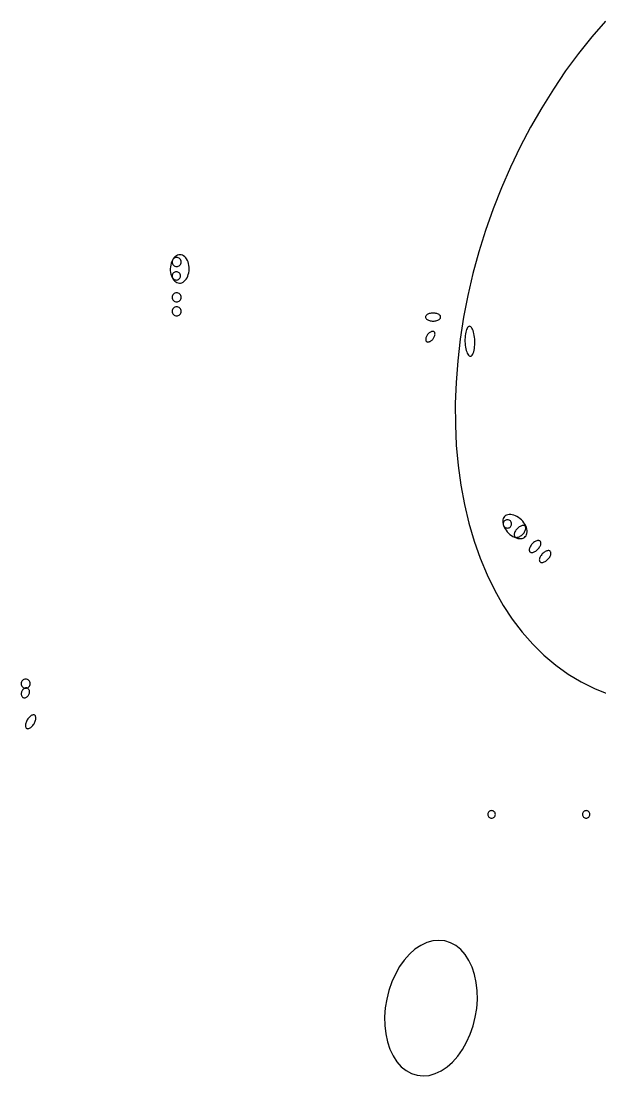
# Model space of a CAD drawing. Extents: x -1 to 217, y -22 to 302.
# Drawn here: x 108.3 to 157, y 78.2 to 167 of the extents above; entities that cross this region are included whole.
import ezdxf

# ---------------------------------------------------------------- set-up
doc = ezdxf.new("R2010")
doc.units = 0

msp = doc.modelspace()

# ---------------------------------------------------------------- linework, layer by layer
at = {"layer": 'CIRCLES'}
for p, q in [((121.017, 146.802), (121.009, 146.727)), ((121.009, 146.727), (121.017, 146.653)), ((121.038, 146.873), (121.017, 146.802)), ((121.017, 146.653), (121.038, 146.581)), ((121.074, 146.939), (121.038, 146.873)), ((121.038, 146.581), (121.074, 146.515)), ((121.121, 146.997), (121.074, 146.939)), ((121.074, 146.515), (121.121, 146.458)), ((121.179, 147.045), (121.121, 146.997)), ((121.245, 147.08), (121.179, 147.045)), ((121.316, 147.102), (121.245, 147.08)), ((121.391, 147.109), (121.316, 147.102)), ((121.465, 147.102), (121.391, 147.109)), ((121.537, 147.08), (121.465, 147.102)), ((121.603, 147.045), (121.537, 147.08)), ((121.661, 146.997), (121.603, 147.045)), ((121.708, 146.939), (121.661, 146.997)), ((121.661, 146.458), (121.708, 146.515)), ((121.743, 146.873), (121.708, 146.939)), ((121.708, 146.515), (121.743, 146.581)), ((121.765, 146.802), (121.743, 146.873)), ((121.743, 146.581), (121.765, 146.653)), ((121.772, 146.727), (121.765, 146.802)), ((121.765, 146.653), (121.772, 146.727)), ((121.024, 145.632), (121.017, 145.563)), ((121.044, 145.698), (121.024, 145.632)), ((121.077, 145.759), (121.044, 145.698)), ((121.121, 145.812), (121.077, 145.759)), ((121.121, 146.458), (121.179, 146.41)), ((121.174, 145.856), (121.121, 145.812)), ((121.235, 145.889), (121.174, 145.856)), ((121.179, 146.41), (121.245, 146.375)), ((121.301, 145.909), (121.235, 145.889)), ((121.245, 146.375), (121.316, 146.353)), ((121.37, 145.915), (121.301, 145.909)), ((121.316, 146.353), (121.391, 146.346)), ((121.438, 145.909), (121.37, 145.915)), ((121.391, 146.346), (121.465, 146.353)), ((121.504, 145.889), (121.438, 145.909)), ((121.465, 146.353), (121.537, 146.375)), ((121.565, 145.856), (121.504, 145.889)), ((121.537, 146.375), (121.603, 146.41)), ((121.619, 145.812), (121.565, 145.856)), ((121.603, 146.41), (121.661, 146.458)), ((121.663, 145.759), (121.619, 145.812)), ((121.695, 145.698), (121.663, 145.759)), ((121.715, 145.632), (121.695, 145.698)), ((121.722, 145.563), (121.715, 145.632)), ((121.017, 145.563), (121.024, 145.494)), ((121.024, 145.494), (121.044, 145.428)), ((121.044, 145.428), (121.077, 145.367)), ((121.077, 145.367), (121.121, 145.314)), ((121.121, 145.314), (121.174, 145.27)), ((121.174, 145.27), (121.235, 145.238)), ((121.235, 145.238), (121.301, 145.218)), ((121.301, 145.218), (121.37, 145.211)), ((121.37, 145.211), (121.438, 145.218)), ((121.438, 145.218), (121.504, 145.238)), ((121.504, 145.238), (121.565, 145.27)), ((121.565, 145.27), (121.619, 145.314)), ((121.619, 145.314), (121.663, 145.367)), ((121.663, 145.367), (121.695, 145.428)), ((121.695, 145.428), (121.715, 145.494)), ((121.715, 145.494), (121.722, 145.563)), ((121.017, 143.838), (121.009, 143.764)), ((121.038, 143.91), (121.017, 143.838)), ((121.074, 143.976), (121.038, 143.91)), ((121.121, 144.034), (121.074, 143.976)), ((121.179, 144.081), (121.121, 144.034)), ((121.245, 144.117), (121.179, 144.081)), ((121.316, 144.138), (121.245, 144.117)), ((121.391, 144.146), (121.316, 144.138)), ((121.465, 144.138), (121.391, 144.146)), ((121.537, 144.117), (121.465, 144.138)), ((121.603, 144.081), (121.537, 144.117)), ((121.661, 144.034), (121.603, 144.081)), ((121.708, 143.976), (121.661, 144.034)), ((121.743, 143.91), (121.708, 143.976)), ((121.765, 143.838), (121.743, 143.91)), ((121.772, 143.764), (121.765, 143.838)), ((121.009, 143.764), (121.017, 143.69)), ((121.017, 143.69), (121.038, 143.618)), ((121.038, 143.618), (121.074, 143.552)), ((121.074, 143.552), (121.121, 143.494)), ((121.121, 143.494), (121.179, 143.447)), ((121.179, 143.447), (121.245, 143.411)), ((121.245, 142.931), (121.179, 142.896)), ((121.245, 143.411), (121.316, 143.39)), ((121.316, 142.953), (121.245, 142.931)), ((121.316, 143.39), (121.391, 143.382)), ((121.391, 142.96), (121.316, 142.953)), ((121.391, 143.382), (121.465, 143.39)), ((121.465, 142.953), (121.391, 142.96)), ((121.465, 143.39), (121.537, 143.411)), ((121.537, 142.931), (121.465, 142.953)), ((121.537, 143.411), (121.603, 143.447)), ((121.603, 142.896), (121.537, 142.931)), ((121.603, 143.447), (121.661, 143.494)), ((121.661, 143.494), (121.708, 143.552)), ((121.708, 143.552), (121.743, 143.618)), ((121.743, 143.618), (121.765, 143.69)), ((121.765, 143.69), (121.772, 143.764)), ((121.017, 142.653), (121.009, 142.579)), ((121.009, 142.579), (121.017, 142.504)), ((121.038, 142.725), (121.017, 142.653)), ((121.017, 142.504), (121.038, 142.433)), ((121.074, 142.791), (121.038, 142.725)), ((121.038, 142.433), (121.074, 142.367)), ((121.121, 142.848), (121.074, 142.791)), ((121.074, 142.367), (121.121, 142.309)), ((121.179, 142.896), (121.121, 142.848)), ((121.121, 142.309), (121.179, 142.261)), ((121.179, 142.261), (121.245, 142.226)), ((121.245, 142.226), (121.316, 142.204)), ((121.316, 142.204), (121.391, 142.197)), ((121.391, 142.197), (121.465, 142.204)), ((121.465, 142.204), (121.537, 142.226)), ((121.537, 142.226), (121.603, 142.261)), ((121.661, 142.848), (121.603, 142.896)), ((121.603, 142.261), (121.661, 142.309)), ((121.708, 142.791), (121.661, 142.848)), ((121.661, 142.309), (121.708, 142.367)), ((121.743, 142.725), (121.708, 142.791)), ((121.708, 142.367), (121.743, 142.433)), ((121.765, 142.653), (121.743, 142.725)), ((121.743, 142.433), (121.765, 142.504)), ((121.772, 142.579), (121.765, 142.653)), ((121.765, 142.504), (121.772, 142.579)), ((148.879, 124.762), (148.873, 124.693)), ((148.873, 124.693), (148.879, 124.624)), ((148.9, 124.828), (148.879, 124.762)), ((148.879, 124.624), (148.9, 124.558)), ((148.932, 124.889), (148.9, 124.828)), ((148.9, 124.558), (148.932, 124.497)), ((148.976, 124.942), (148.932, 124.889)), ((148.932, 124.497), (148.976, 124.444)), ((149.029, 124.986), (148.976, 124.942)), ((148.976, 124.444), (149.029, 124.4)), ((149.09, 125.018), (149.029, 124.986)), ((149.029, 124.4), (149.09, 124.367)), ((149.156, 125.038), (149.09, 125.018)), ((149.09, 124.367), (149.156, 124.347)), ((149.225, 125.045), (149.156, 125.038)), ((149.156, 124.347), (149.225, 124.341)), ((149.294, 125.038), (149.225, 125.045)), ((149.225, 124.341), (149.294, 124.347)), ((149.36, 125.018), (149.294, 125.038)), ((149.294, 124.347), (149.36, 124.367)), ((149.421, 124.986), (149.36, 125.018)), ((149.36, 124.367), (149.421, 124.4)), ((149.474, 124.942), (149.421, 124.986)), ((149.421, 124.4), (149.474, 124.444)), ((149.518, 124.889), (149.474, 124.942)), ((149.474, 124.444), (149.518, 124.497)), ((149.55, 124.828), (149.518, 124.889)), ((149.518, 124.497), (149.55, 124.558)), ((149.571, 124.762), (149.55, 124.828)), ((149.55, 124.558), (149.571, 124.624)), ((149.577, 124.693), (149.571, 124.762)), ((149.571, 124.624), (149.577, 124.693)), ((108.317, 111.326), (108.309, 111.252)), ((108.309, 111.252), (108.317, 111.178)), ((108.338, 111.398), (108.317, 111.326)), ((108.317, 111.178), (108.338, 111.106)), ((108.374, 111.464), (108.338, 111.398)), ((108.338, 111.106), (108.374, 111.04)), ((108.421, 111.522), (108.374, 111.464)), ((108.374, 111.04), (108.421, 110.982)), ((108.479, 111.569), (108.421, 111.522)), ((108.421, 110.982), (108.479, 110.935)), ((108.545, 111.605), (108.479, 111.569)), ((108.616, 111.626), (108.545, 111.605)), ((108.691, 111.634), (108.616, 111.626)), ((108.765, 111.626), (108.691, 111.634)), ((108.837, 111.605), (108.765, 111.626)), ((108.903, 111.569), (108.837, 111.605)), ((108.961, 111.522), (108.903, 111.569)), ((108.903, 110.935), (108.961, 110.982)), ((109.008, 111.464), (108.961, 111.522)), ((108.961, 110.982), (109.008, 111.04)), ((109.043, 111.398), (109.008, 111.464)), ((109.008, 111.04), (109.043, 111.106)), ((109.065, 111.326), (109.043, 111.398)), ((109.043, 111.106), (109.065, 111.178)), ((109.072, 111.252), (109.065, 111.326)), ((109.065, 111.178), (109.072, 111.252)), ((108.479, 110.935), (108.545, 110.899)), ((108.545, 110.899), (108.616, 110.878)), ((108.616, 110.878), (108.691, 110.87)), ((108.691, 110.87), (108.765, 110.878)), ((108.765, 110.878), (108.837, 110.899)), ((108.837, 110.899), (108.903, 110.935)), ((147.58, 100.307), (147.574, 100.245)), ((147.598, 100.367), (147.58, 100.307)), ((147.628, 100.422), (147.598, 100.367)), ((147.667, 100.47), (147.628, 100.422)), ((147.715, 100.509), (147.667, 100.47)), ((147.77, 100.539), (147.715, 100.509)), ((147.83, 100.557), (147.77, 100.539)), ((147.892, 100.563), (147.83, 100.557)), ((147.953, 100.557), (147.892, 100.563)), ((148.013, 100.539), (147.953, 100.557)), ((148.068, 100.509), (148.013, 100.539)), ((148.116, 100.47), (148.068, 100.509)), ((148.155, 100.422), (148.116, 100.47)), ((148.185, 100.367), (148.155, 100.422)), ((148.203, 100.307), (148.185, 100.367)), ((148.209, 100.245), (148.203, 100.307)), ((155.539, 100.307), (155.533, 100.245)), ((155.557, 100.367), (155.539, 100.307)), ((155.586, 100.422), (155.557, 100.367)), ((155.626, 100.47), (155.586, 100.422)), ((155.674, 100.509), (155.626, 100.47)), ((155.729, 100.539), (155.674, 100.509)), ((155.788, 100.557), (155.729, 100.539)), ((155.85, 100.563), (155.788, 100.557)), ((155.912, 100.557), (155.85, 100.563)), ((155.972, 100.539), (155.912, 100.557)), ((156.027, 100.509), (155.972, 100.539)), ((156.075, 100.47), (156.027, 100.509)), ((156.114, 100.422), (156.075, 100.47)), ((156.144, 100.367), (156.114, 100.422)), ((156.162, 100.307), (156.144, 100.367)), ((156.168, 100.245), (156.162, 100.307)), ((147.574, 100.245), (147.58, 100.183)), ((147.58, 100.183), (147.598, 100.124)), ((147.598, 100.124), (147.628, 100.069)), ((147.628, 100.069), (147.667, 100.021)), ((147.667, 100.021), (147.715, 99.981)), ((147.715, 99.981), (147.77, 99.952)), ((147.77, 99.952), (147.83, 99.934)), ((147.83, 99.934), (147.892, 99.928)), ((147.892, 99.928), (147.953, 99.934)), ((147.953, 99.934), (148.013, 99.952)), ((148.013, 99.952), (148.068, 99.981)), ((148.068, 99.981), (148.116, 100.021)), ((148.116, 100.021), (148.155, 100.069)), ((148.155, 100.069), (148.185, 100.124)), ((148.185, 100.124), (148.203, 100.183)), ((148.203, 100.183), (148.209, 100.245)), ((155.533, 100.245), (155.539, 100.183)), ((155.539, 100.183), (155.557, 100.124)), ((155.557, 100.124), (155.586, 100.069)), ((155.586, 100.069), (155.626, 100.021)), ((155.626, 100.021), (155.674, 99.981)), ((155.674, 99.981), (155.729, 99.952)), ((155.729, 99.952), (155.788, 99.934)), ((155.788, 99.934), (155.85, 99.928)), ((155.85, 99.928), (155.912, 99.934)), ((155.912, 99.934), (155.972, 99.952)), ((155.972, 99.952), (156.027, 99.981)), ((156.027, 99.981), (156.075, 100.021)), ((156.075, 100.021), (156.114, 100.069)), ((156.114, 100.069), (156.144, 100.124)), ((156.144, 100.124), (156.162, 100.183)), ((156.162, 100.183), (156.168, 100.245))]:
    msp.add_line(p, q, dxfattribs=at)
at = {"layer": 'ELLIPSES'}
for p, q in [((157.487, 167.005), (156.325, 165.672)), ((156.325, 165.672), (155.203, 164.272)), ((155.203, 164.272), (154.124, 162.809)), ((154.124, 162.809), (153.091, 161.288)), ((153.091, 161.288), (152.108, 159.712)), ((152.108, 159.712), (151.176, 158.087)), ((151.176, 158.087), (150.3, 156.418)), ((150.3, 156.418), (149.481, 154.709)), ((149.481, 154.709), (148.722, 152.965)), ((148.722, 152.965), (148.025, 151.192)), ((148.025, 151.192), (147.393, 149.395)), ((147.393, 149.395), (146.827, 147.58)), ((146.827, 147.58), (146.329, 145.751)), ((120.894, 146.477), (120.871, 146.324)), ((120.931, 146.625), (120.894, 146.477)), ((120.979, 146.764), (120.931, 146.625)), ((121.04, 146.893), (120.979, 146.764)), ((121.111, 147.009), (121.04, 146.893)), ((121.191, 147.111), (121.111, 147.009)), ((121.279, 147.196), (121.191, 147.111)), ((121.373, 147.263), (121.279, 147.196)), ((121.473, 147.312), (121.373, 147.263)), ((121.575, 147.34), (121.473, 147.312)), ((121.679, 147.348), (121.575, 147.34)), ((121.782, 147.336), (121.679, 147.348)), ((121.883, 147.303), (121.782, 147.336)), ((121.98, 147.251), (121.883, 147.303)), ((122.072, 147.18), (121.98, 147.251)), ((122.156, 147.091), (122.072, 147.18)), ((122.232, 146.986), (122.156, 147.091)), ((122.298, 146.867), (122.232, 146.986)), ((122.353, 146.736), (122.298, 146.867)), ((122.396, 146.594), (122.353, 146.736)), ((122.426, 146.445), (122.396, 146.594)), ((120.871, 146.324), (120.861, 146.168)), ((120.861, 146.168), (120.864, 146.012)), ((120.864, 146.012), (120.881, 145.858)), ((120.881, 145.858), (120.912, 145.709)), ((120.912, 145.709), (120.955, 145.567)), ((122.328, 145.539), (122.377, 145.678)), ((122.377, 145.678), (122.413, 145.826)), ((122.413, 145.826), (122.437, 145.979)), ((122.443, 146.291), (122.426, 146.445)), ((122.437, 145.979), (122.447, 146.135)), ((122.447, 146.135), (122.443, 146.291)), ((146.329, 145.751), (145.901, 143.915)), ((120.955, 145.567), (121.009, 145.436)), ((121.009, 145.436), (121.075, 145.317)), ((121.075, 145.317), (121.151, 145.212)), ((121.151, 145.212), (121.236, 145.123)), ((121.236, 145.123), (121.327, 145.052)), ((121.327, 145.052), (121.424, 145)), ((121.424, 145), (121.526, 144.967)), ((121.526, 144.967), (121.629, 144.955)), ((121.629, 144.955), (121.733, 144.963)), ((121.733, 144.963), (121.835, 144.991)), ((121.835, 144.991), (121.934, 145.04)), ((121.934, 145.04), (122.029, 145.107)), ((122.029, 145.107), (122.117, 145.192)), ((122.117, 145.192), (122.197, 145.294)), ((122.197, 145.294), (122.268, 145.41)), ((122.268, 145.41), (122.328, 145.539)), ((145.901, 143.915), (145.543, 142.077)), ((142.345, 142.138), (142.34, 142.093)), ((142.34, 142.093), (142.345, 142.049)), ((142.361, 142.181), (142.345, 142.138)), ((142.345, 142.049), (142.362, 142.006)), ((142.387, 142.223), (142.361, 142.181)), ((142.423, 142.263), (142.387, 142.223)), ((142.469, 142.3), (142.423, 142.263)), ((142.524, 142.334), (142.469, 142.3)), ((142.586, 142.363), (142.524, 142.334)), ((142.654, 142.388), (142.586, 142.363)), ((142.728, 142.408), (142.654, 142.388)), ((142.807, 142.423), (142.728, 142.408)), ((142.888, 142.432), (142.807, 142.423)), ((142.97, 142.435), (142.888, 142.432)), ((143.053, 142.433), (142.97, 142.435)), ((143.134, 142.425), (143.053, 142.433)), ((143.212, 142.411), (143.134, 142.425)), ((143.287, 142.392), (143.212, 142.411)), ((143.356, 142.368), (143.287, 142.392)), ((143.418, 142.339), (143.356, 142.368)), ((143.473, 142.306), (143.418, 142.339)), ((143.519, 142.269), (143.473, 142.306)), ((143.556, 142.23), (143.519, 142.269)), ((143.583, 142.188), (143.556, 142.23)), ((143.599, 142.145), (143.583, 142.188)), ((143.584, 142.013), (143.599, 142.057)), ((143.605, 142.101), (143.599, 142.145)), ((143.599, 142.057), (143.605, 142.101)), ((145.543, 142.077), (145.257, 140.241)), ((142.362, 142.006), (142.389, 141.964)), ((142.389, 141.964), (142.425, 141.925)), ((142.425, 141.925), (142.472, 141.888)), ((142.472, 141.888), (142.526, 141.856)), ((142.526, 141.856), (142.589, 141.827)), ((142.589, 141.827), (142.658, 141.803)), ((142.658, 141.803), (142.732, 141.783)), ((142.732, 141.783), (142.81, 141.77)), ((142.81, 141.77), (142.892, 141.762)), ((142.892, 141.762), (142.974, 141.759)), ((142.974, 141.759), (143.057, 141.763)), ((143.057, 141.763), (143.138, 141.772)), ((143.138, 141.772), (143.216, 141.786)), ((143.216, 141.786), (143.29, 141.806)), ((143.29, 141.806), (143.359, 141.831)), ((143.359, 141.831), (143.421, 141.861)), ((143.421, 141.861), (143.475, 141.894)), ((143.475, 141.894), (143.521, 141.931)), ((143.521, 141.931), (143.557, 141.971)), ((143.557, 141.971), (143.584, 142.013)), ((145.826, 141.146), (145.784, 141.053)), ((145.873, 141.22), (145.826, 141.146)), ((145.922, 141.275), (145.873, 141.22)), ((145.975, 141.309), (145.922, 141.275)), ((146.028, 141.321), (145.975, 141.309)), ((146.083, 141.312), (146.028, 141.321)), ((146.137, 141.282), (146.083, 141.312)), ((146.19, 141.23), (146.137, 141.282)), ((146.241, 141.159), (146.19, 141.23)), ((146.289, 141.069), (146.241, 141.159)), ((142.353, 140.281), (142.348, 140.228)), ((142.364, 140.337), (142.353, 140.281)), ((142.382, 140.394), (142.364, 140.337)), ((142.405, 140.453), (142.382, 140.394)), ((142.435, 140.511), (142.405, 140.453)), ((142.47, 140.569), (142.435, 140.511)), ((142.509, 140.624), (142.47, 140.569)), ((142.552, 140.676), (142.509, 140.624)), ((142.599, 140.724), (142.552, 140.676)), ((142.648, 140.767), (142.599, 140.724)), ((142.699, 140.805), (142.648, 140.767)), ((142.75, 140.837), (142.699, 140.805)), ((142.801, 140.862), (142.75, 140.837)), ((142.851, 140.88), (142.801, 140.862)), ((142.9, 140.89), (142.851, 140.88)), ((142.945, 140.893), (142.9, 140.89)), ((142.929, 140.214), (142.973, 140.266)), ((142.987, 140.888), (142.945, 140.893)), ((142.973, 140.266), (143.012, 140.321)), ((143.025, 140.875), (142.987, 140.888)), ((143.012, 140.321), (143.047, 140.378)), ((143.058, 140.855), (143.025, 140.875)), ((143.047, 140.378), (143.076, 140.437)), ((143.086, 140.829), (143.058, 140.855)), ((143.076, 140.437), (143.1, 140.495)), ((143.107, 140.795), (143.086, 140.829)), ((143.1, 140.495), (143.118, 140.553)), ((143.123, 140.756), (143.107, 140.795)), ((143.118, 140.553), (143.129, 140.609)), ((143.131, 140.711), (143.123, 140.756)), ((143.129, 140.609), (143.134, 140.662)), ((143.134, 140.662), (143.131, 140.711)), ((145.658, 140.374), (145.652, 140.212)), ((145.67, 140.531), (145.658, 140.374)), ((145.689, 140.679), (145.67, 140.531)), ((145.715, 140.817), (145.689, 140.679)), ((145.747, 140.943), (145.715, 140.817)), ((145.784, 141.053), (145.747, 140.943)), ((146.333, 140.961), (146.289, 141.069)), ((146.373, 140.839), (146.333, 140.961)), ((146.408, 140.702), (146.373, 140.839)), ((146.437, 140.555), (146.408, 140.702)), ((146.459, 140.4), (146.437, 140.555)), ((146.475, 140.238), (146.459, 140.4)), ((142.348, 140.228), (142.35, 140.179)), ((142.35, 140.179), (142.359, 140.134)), ((142.359, 140.134), (142.375, 140.094)), ((142.375, 140.094), (142.396, 140.061)), ((142.396, 140.061), (142.424, 140.034)), ((142.424, 140.034), (142.457, 140.014)), ((142.457, 140.014), (142.494, 140.002)), ((142.494, 140.002), (142.537, 139.997)), ((142.537, 139.997), (142.582, 140)), ((142.582, 140), (142.63, 140.01)), ((142.63, 140.01), (142.681, 140.028)), ((142.681, 140.028), (142.732, 140.053)), ((142.732, 140.053), (142.783, 140.084)), ((142.783, 140.084), (142.834, 140.122)), ((142.834, 140.122), (142.883, 140.166)), ((142.883, 140.166), (142.929, 140.214)), ((145.257, 140.241), (145.043, 138.415)), ((145.652, 140.212), (145.654, 140.047)), ((145.654, 140.047), (145.663, 139.883)), ((145.663, 139.883), (145.678, 139.722)), ((145.678, 139.722), (145.701, 139.566)), ((145.701, 139.566), (145.73, 139.419)), ((145.73, 139.419), (145.764, 139.283)), ((146.422, 139.304), (146.448, 139.442)), ((146.448, 139.442), (146.467, 139.591)), ((146.467, 139.591), (146.48, 139.747)), ((146.484, 140.074), (146.475, 140.238)), ((146.48, 139.747), (146.485, 139.909)), ((146.485, 139.909), (146.484, 140.074)), ((145.764, 139.283), (145.804, 139.16)), ((145.804, 139.16), (145.848, 139.053)), ((145.848, 139.053), (145.896, 138.962)), ((145.896, 138.962), (145.947, 138.891)), ((145.947, 138.891), (146, 138.84)), ((146, 138.84), (146.055, 138.809)), ((146.055, 138.809), (146.109, 138.8)), ((146.109, 138.8), (146.163, 138.813)), ((146.163, 138.813), (146.215, 138.847)), ((146.215, 138.847), (146.265, 138.901)), ((146.265, 138.901), (146.311, 138.976)), ((146.311, 138.976), (146.353, 139.069)), ((146.353, 139.069), (146.391, 139.179)), ((146.391, 139.179), (146.422, 139.304)), ((145.043, 138.415), (144.903, 136.602)), ((144.903, 136.602), (144.836, 134.81)), ((144.836, 134.81), (144.844, 133.042)), ((144.844, 133.042), (144.925, 131.304)), ((144.925, 131.304), (145.08, 129.602)), ((145.08, 129.602), (145.308, 127.94)), ((145.308, 127.94), (145.608, 126.324)), ((145.608, 126.324), (145.98, 124.757)), ((148.928, 125.24), (148.881, 125.147)), ((148.992, 125.32), (148.928, 125.24)), ((149.07, 125.385), (148.992, 125.32)), ((149.162, 125.435), (149.07, 125.385)), ((149.266, 125.467), (149.162, 125.435)), ((149.38, 125.483), (149.266, 125.467)), ((149.502, 125.482), (149.38, 125.483)), ((149.63, 125.463), (149.502, 125.482)), ((149.762, 125.427), (149.63, 125.463)), ((149.896, 125.375), (149.762, 125.427)), ((150.03, 125.307), (149.896, 125.375)), ((150.16, 125.225), (150.03, 125.307)), ((150.286, 125.13), (150.16, 125.225)), ((145.98, 124.757), (146.423, 123.246)), ((148.85, 125.043), (148.837, 124.929)), ((148.837, 124.929), (148.841, 124.807)), ((148.841, 124.807), (148.863, 124.679)), ((148.881, 125.147), (148.85, 125.043)), ((148.863, 124.679), (148.902, 124.547)), ((148.902, 124.547), (148.957, 124.414)), ((148.957, 124.414), (149.027, 124.283)), ((149.027, 124.283), (149.112, 124.154)), ((150.045, 124.286), (149.991, 124.226)), ((150.103, 124.343), (150.045, 124.286)), ((150.164, 124.394), (150.103, 124.343)), ((150.227, 124.44), (150.164, 124.394)), ((150.292, 124.479), (150.227, 124.44)), ((150.404, 125.024), (150.286, 125.13)), ((150.355, 124.511), (150.292, 124.479)), ((150.418, 124.535), (150.355, 124.511)), ((150.513, 124.908), (150.404, 125.024)), ((150.479, 124.551), (150.418, 124.535)), ((150.536, 124.559), (150.479, 124.551)), ((150.61, 124.785), (150.513, 124.908)), ((150.588, 124.558), (150.536, 124.559)), ((150.636, 124.548), (150.588, 124.558)), ((150.695, 124.657), (150.61, 124.785)), ((150.677, 124.531), (150.636, 124.548)), ((150.712, 124.504), (150.677, 124.531)), ((150.766, 124.525), (150.695, 124.657)), ((150.74, 124.471), (150.712, 124.504)), ((150.759, 124.43), (150.74, 124.471)), ((150.771, 124.383), (150.759, 124.43)), ((150.821, 124.392), (150.766, 124.525)), ((150.768, 124.273), (150.774, 124.33)), ((150.774, 124.33), (150.771, 124.383)), ((150.86, 124.26), (150.821, 124.392)), ((149.112, 124.154), (149.21, 124.031)), ((149.21, 124.031), (149.319, 123.915)), ((149.319, 123.915), (149.437, 123.809)), ((149.437, 123.809), (149.562, 123.714)), ((149.562, 123.714), (149.693, 123.632)), ((149.693, 123.632), (149.826, 123.564)), ((149.798, 123.843), (149.793, 123.785)), ((149.793, 123.785), (149.796, 123.733)), ((149.796, 123.733), (149.808, 123.686)), ((149.812, 123.904), (149.798, 123.843)), ((149.808, 123.686), (149.827, 123.645)), ((149.833, 123.967), (149.812, 123.904)), ((149.826, 123.564), (149.96, 123.512)), ((149.827, 123.645), (149.855, 123.611)), ((149.863, 124.032), (149.833, 123.967)), ((149.855, 123.611), (149.889, 123.585)), ((149.899, 124.098), (149.863, 124.032)), ((149.889, 123.585), (149.931, 123.567)), ((149.942, 124.163), (149.899, 124.098)), ((149.931, 123.567), (149.978, 123.558)), ((149.991, 124.226), (149.942, 124.163)), ((149.96, 123.512), (150.092, 123.476)), ((149.978, 123.558), (150.031, 123.557)), ((150.031, 123.557), (150.088, 123.564)), ((150.088, 123.564), (150.148, 123.58)), ((150.092, 123.476), (150.221, 123.457)), ((150.148, 123.58), (150.211, 123.605)), ((150.211, 123.605), (150.275, 123.637)), ((150.221, 123.457), (150.343, 123.456)), ((150.275, 123.637), (150.339, 123.676)), ((150.339, 123.676), (150.402, 123.721)), ((150.343, 123.456), (150.457, 123.472)), ((150.402, 123.721), (150.463, 123.773)), ((150.457, 123.472), (150.561, 123.505)), ((150.463, 123.773), (150.521, 123.829)), ((150.521, 123.829), (150.575, 123.89)), ((150.561, 123.505), (150.652, 123.554)), ((150.575, 123.89), (150.624, 123.953)), ((150.624, 123.953), (150.667, 124.018)), ((150.652, 123.554), (150.731, 123.619)), ((150.667, 124.018), (150.704, 124.083)), ((150.704, 124.083), (150.733, 124.148)), ((150.731, 123.619), (150.794, 123.699)), ((150.733, 124.148), (150.755, 124.212)), ((150.755, 124.212), (150.768, 124.273)), ((150.794, 123.699), (150.841, 123.792)), ((150.841, 123.792), (150.872, 123.896)), ((150.881, 124.133), (150.86, 124.26)), ((150.872, 123.896), (150.885, 124.01)), ((150.885, 124.01), (150.881, 124.133)), ((146.423, 123.246), (146.934, 121.795)), ((151.068, 122.573), (151.063, 122.515)), ((151.063, 122.515), (151.066, 122.463)), ((151.082, 122.634), (151.068, 122.573)), ((151.103, 122.697), (151.082, 122.634)), ((151.133, 122.762), (151.103, 122.697)), ((151.169, 122.828), (151.133, 122.762)), ((151.212, 122.893), (151.169, 122.828)), ((151.261, 122.956), (151.212, 122.893)), ((151.315, 123.016), (151.261, 122.956)), ((151.373, 123.073), (151.315, 123.016)), ((151.434, 123.124), (151.373, 123.073)), ((151.497, 123.17), (151.434, 123.124)), ((151.562, 123.209), (151.497, 123.17)), ((151.625, 123.241), (151.562, 123.209)), ((151.688, 123.265), (151.625, 123.241)), ((151.672, 122.451), (151.733, 122.503)), ((151.749, 123.281), (151.688, 123.265)), ((151.733, 122.503), (151.791, 122.559)), ((151.806, 123.289), (151.749, 123.281)), ((151.791, 122.559), (151.845, 122.62)), ((151.858, 123.288), (151.806, 123.289)), ((151.845, 122.62), (151.894, 122.683)), ((151.906, 123.278), (151.858, 123.288)), ((151.894, 122.683), (151.937, 122.748)), ((151.947, 123.261), (151.906, 123.278)), ((151.937, 122.748), (151.974, 122.813)), ((151.982, 123.234), (151.947, 123.261)), ((151.974, 122.813), (152.003, 122.878)), ((152.01, 123.201), (151.982, 123.234)), ((152.003, 122.878), (152.025, 122.942)), ((152.029, 123.16), (152.01, 123.201)), ((152.025, 122.942), (152.038, 123.003)), ((152.041, 123.113), (152.029, 123.16)), ((152.038, 123.003), (152.044, 123.06)), ((152.044, 123.06), (152.041, 123.113)), ((146.934, 121.795), (147.514, 120.407)), ((151.066, 122.463), (151.078, 122.416)), ((151.078, 122.416), (151.097, 122.375)), ((151.097, 122.375), (151.125, 122.341)), ((151.125, 122.341), (151.159, 122.315)), ((151.159, 122.315), (151.201, 122.297)), ((151.201, 122.297), (151.248, 122.288)), ((151.248, 122.288), (151.301, 122.287)), ((151.301, 122.287), (151.358, 122.294)), ((151.358, 122.294), (151.418, 122.31)), ((151.418, 122.31), (151.481, 122.335)), ((151.481, 122.335), (151.545, 122.367)), ((151.545, 122.367), (151.609, 122.406)), ((151.609, 122.406), (151.672, 122.451)), ((151.915, 121.726), (151.91, 121.669)), ((151.91, 121.669), (151.913, 121.616)), ((151.913, 121.616), (151.924, 121.569)), ((151.928, 121.787), (151.915, 121.726)), ((151.95, 121.851), (151.928, 121.787)), ((151.979, 121.916), (151.95, 121.851)), ((152.016, 121.981), (151.979, 121.916)), ((152.059, 122.046), (152.016, 121.981)), ((152.108, 122.109), (152.059, 122.046)), ((152.162, 122.17), (152.108, 122.109)), ((152.22, 122.226), (152.162, 122.17)), ((152.281, 122.278), (152.22, 122.226)), ((152.344, 122.323), (152.281, 122.278)), ((152.408, 122.362), (152.344, 122.323)), ((152.472, 122.394), (152.408, 122.362)), ((152.535, 122.419), (152.472, 122.394)), ((152.519, 121.605), (152.58, 121.656)), ((152.595, 122.435), (152.535, 122.419)), ((152.58, 121.656), (152.638, 121.713)), ((152.652, 122.442), (152.595, 122.435)), ((152.638, 121.713), (152.692, 121.773)), ((152.705, 122.441), (152.652, 122.442)), ((152.692, 121.773), (152.741, 121.836)), ((152.753, 122.432), (152.705, 122.441)), ((152.741, 121.836), (152.784, 121.901)), ((152.794, 122.414), (152.753, 122.432)), ((152.784, 121.901), (152.821, 121.967)), ((152.829, 122.388), (152.794, 122.414)), ((152.821, 121.967), (152.85, 122.032)), ((152.856, 122.354), (152.829, 122.388)), ((152.85, 122.032), (152.872, 122.095)), ((152.876, 122.313), (152.856, 122.354)), ((152.872, 122.095), (152.885, 122.156)), ((152.887, 122.266), (152.876, 122.313)), ((152.885, 122.156), (152.89, 122.214)), ((152.89, 122.214), (152.887, 122.266)), ((151.924, 121.569), (151.944, 121.528)), ((151.944, 121.528), (151.971, 121.495)), ((151.971, 121.495), (152.006, 121.468)), ((152.006, 121.468), (152.047, 121.451)), ((152.047, 121.451), (152.095, 121.441)), ((152.095, 121.441), (152.148, 121.44)), ((152.148, 121.44), (152.205, 121.448)), ((152.205, 121.448), (152.265, 121.464)), ((152.265, 121.464), (152.328, 121.488)), ((152.328, 121.488), (152.392, 121.52)), ((152.392, 121.52), (152.456, 121.559)), ((152.456, 121.559), (152.519, 121.605)), ((147.514, 120.407), (148.159, 119.087)), ((148.159, 119.087), (148.868, 117.838)), ((148.868, 117.838), (149.639, 116.666)), ((149.639, 116.666), (150.469, 115.572)), ((150.469, 115.572), (151.357, 114.561)), ((151.357, 114.561), (152.299, 113.635)), ((152.299, 113.635), (153.293, 112.798)), ((153.293, 112.798), (154.335, 112.051)), ((154.335, 112.051), (155.423, 111.396)), ((155.423, 111.396), (156.553, 110.837)), ((108.325, 110.443), (108.321, 110.389)), ((108.321, 110.389), (108.324, 110.336)), ((108.324, 110.336), (108.332, 110.286)), ((108.334, 110.498), (108.325, 110.443)), ((108.332, 110.286), (108.346, 110.238)), ((108.349, 110.552), (108.334, 110.498)), ((108.346, 110.238), (108.366, 110.195)), ((108.369, 110.605), (108.349, 110.552)), ((108.366, 110.195), (108.391, 110.157)), ((108.395, 110.656), (108.369, 110.605)), ((108.391, 110.157), (108.42, 110.123)), ((108.425, 110.703), (108.395, 110.656)), ((108.42, 110.123), (108.454, 110.096)), ((108.46, 110.747), (108.425, 110.703)), ((108.454, 110.096), (108.491, 110.076)), ((108.498, 110.786), (108.46, 110.747)), ((108.491, 110.076), (108.532, 110.062)), ((108.538, 110.819), (108.498, 110.786)), ((108.582, 110.847), (108.538, 110.819)), ((108.626, 110.868), (108.582, 110.847)), ((108.671, 110.882), (108.626, 110.868)), ((108.664, 110.062), (108.709, 110.077)), ((108.717, 110.89), (108.671, 110.882)), ((108.709, 110.077), (108.754, 110.098)), ((108.761, 110.89), (108.717, 110.89)), ((108.754, 110.098), (108.797, 110.126)), ((108.804, 110.883), (108.761, 110.89)), ((108.797, 110.126), (108.838, 110.159)), ((108.844, 110.869), (108.804, 110.883)), ((108.838, 110.159), (108.876, 110.198)), ((108.882, 110.849), (108.844, 110.869)), ((108.876, 110.198), (108.91, 110.242)), ((108.915, 110.821), (108.882, 110.849)), ((108.91, 110.242), (108.94, 110.289)), ((108.945, 110.788), (108.915, 110.821)), ((108.94, 110.289), (108.966, 110.34)), ((108.97, 110.75), (108.945, 110.788)), ((108.966, 110.34), (108.987, 110.393)), ((108.989, 110.707), (108.97, 110.75)), ((108.987, 110.393), (109.002, 110.447)), ((109.003, 110.659), (108.989, 110.707)), ((109.002, 110.447), (109.011, 110.502)), ((109.012, 110.609), (109.003, 110.659)), ((109.011, 110.502), (109.014, 110.556)), ((109.014, 110.556), (109.012, 110.609)), ((156.553, 110.837), (157.722, 110.374)), ((108.532, 110.062), (108.574, 110.055)), ((108.574, 110.055), (108.619, 110.055)), ((108.619, 110.055), (108.664, 110.062)), ((108.928, 108.35), (108.877, 108.283)), ((108.981, 108.412), (108.928, 108.35)), ((109.037, 108.467), (108.981, 108.412)), ((109.094, 108.515), (109.037, 108.467)), ((109.152, 108.555), (109.094, 108.515)), ((109.209, 108.586), (109.152, 108.555)), ((109.264, 108.608), (109.209, 108.586)), ((109.317, 108.62), (109.264, 108.608)), ((109.366, 108.622), (109.317, 108.62)), ((109.411, 108.615), (109.366, 108.622)), ((109.451, 108.597), (109.411, 108.615)), ((109.485, 108.57), (109.451, 108.597)), ((109.512, 108.534), (109.485, 108.57)), ((109.533, 108.489), (109.512, 108.534)), ((109.547, 108.437), (109.533, 108.489)), ((109.544, 108.243), (109.552, 108.313)), ((109.554, 108.378), (109.547, 108.437)), ((109.552, 108.313), (109.554, 108.378)), ((108.676, 107.768), (108.675, 107.703)), ((108.675, 107.703), (108.681, 107.644)), ((108.685, 107.838), (108.676, 107.768)), ((108.681, 107.644), (108.695, 107.592)), ((108.701, 107.911), (108.685, 107.838)), ((108.695, 107.592), (108.716, 107.547)), ((108.724, 107.986), (108.701, 107.911)), ((108.716, 107.547), (108.744, 107.511)), ((108.754, 108.062), (108.724, 107.986)), ((108.744, 107.511), (108.778, 107.484)), ((108.789, 108.138), (108.754, 108.062)), ((108.778, 107.484), (108.818, 107.466)), ((108.831, 108.212), (108.789, 108.138)), ((108.818, 107.466), (108.863, 107.459)), ((108.877, 108.283), (108.831, 108.212)), ((108.863, 107.459), (108.912, 107.461)), ((108.912, 107.461), (108.965, 107.473)), ((108.965, 107.473), (109.02, 107.495)), ((109.02, 107.495), (109.077, 107.526)), ((109.077, 107.526), (109.134, 107.566)), ((109.134, 107.566), (109.191, 107.614)), ((109.191, 107.614), (109.247, 107.669)), ((109.247, 107.669), (109.301, 107.731)), ((109.301, 107.731), (109.351, 107.798)), ((109.351, 107.798), (109.398, 107.869)), ((109.398, 107.869), (109.439, 107.943)), ((109.439, 107.943), (109.475, 108.019)), ((109.475, 108.019), (109.505, 108.095)), ((109.505, 108.095), (109.528, 108.17)), ((109.528, 108.17), (109.544, 108.243)), ((141.448, 88.892), (140.981, 88.48)), ((141.938, 89.219), (141.448, 88.892)), ((142.442, 89.457), (141.938, 89.219)), ((142.952, 89.6), (142.442, 89.457)), ((143.46, 89.646), (142.952, 89.6)), ((143.956, 89.594), (143.46, 89.646)), ((144.433, 89.446), (143.956, 89.594)), ((144.881, 89.203), (144.433, 89.446)), ((145.294, 88.871), (144.881, 89.203)), ((145.664, 88.454), (145.294, 88.871)), ((140.546, 87.99), (140.149, 87.431)), ((140.981, 88.48), (140.546, 87.99)), ((145.985, 87.96), (145.664, 88.454)), ((146.252, 87.398), (145.985, 87.96)), ((140.149, 87.431), (139.797, 86.812)), ((146.459, 86.776), (146.252, 87.398)), ((139.497, 86.144), (139.253, 85.438)), ((139.797, 86.812), (139.497, 86.144)), ((146.603, 86.105), (146.459, 86.776)), ((146.683, 85.398), (146.603, 86.105)), ((139.253, 85.438), (139.069, 84.707)), ((146.696, 84.666), (146.683, 85.398)), ((139.069, 84.707), (138.95, 83.963)), ((146.642, 83.921), (146.696, 84.666)), ((138.95, 83.963), (138.896, 83.218)), ((146.522, 83.177), (146.642, 83.921)), ((138.896, 83.218), (138.909, 82.486)), ((146.339, 82.445), (146.522, 83.177)), ((138.909, 82.486), (138.988, 81.778)), ((138.988, 81.778), (139.133, 81.108)), ((145.795, 81.072), (146.095, 81.74)), ((146.095, 81.74), (146.339, 82.445)), ((139.133, 81.108), (139.34, 80.486)), ((145.443, 80.453), (145.795, 81.072)), ((139.34, 80.486), (139.607, 79.923)), ((139.607, 79.923), (139.928, 79.429)), ((144.61, 79.404), (145.046, 79.894)), ((145.046, 79.894), (145.443, 80.453)), ((139.928, 79.429), (140.298, 79.012)), ((140.298, 79.012), (140.71, 78.68)), ((144.144, 78.992), (144.61, 79.404)), ((140.71, 78.68), (141.159, 78.438)), ((141.159, 78.438), (141.635, 78.289)), ((141.635, 78.289), (142.132, 78.238)), ((142.132, 78.238), (142.639, 78.284)), ((142.639, 78.284), (143.15, 78.427)), ((143.15, 78.427), (143.654, 78.664)), ((143.654, 78.664), (144.144, 78.992))]:
    msp.add_line(p, q, dxfattribs=at)

doc.saveas('drawing.dxf')
